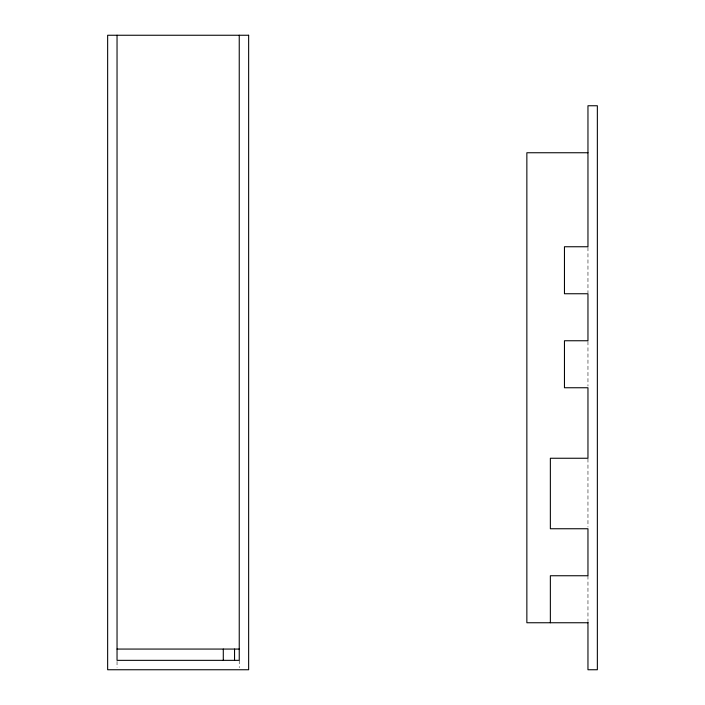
<?xml version="1.0" encoding="UTF-8"?>
<svg xmlns="http://www.w3.org/2000/svg" width="705" height="705" viewBox="0 0 705 705"><rect width="100%" height="100%" fill="white"/><g stroke="black" fill="none" stroke-linecap="round" stroke-linejoin="round"><path stroke-width="0.53" stroke-dasharray="3.52 2.64" d="M587.961 247.411L587.961 293.016M587.961 341.484L587.961 386.102M587.961 458.743L587.961 526.987M587.961 575.747L587.961 621.66M239.242 660.347L239.242 667.661M117.039 661.396L117.039 667.661"/><path stroke-width="1.06" d="M587.961 152.747L526.855 152.747L526.855 622.753L587.961 622.753M117.039 649.067L239.242 649.067M587.961 622.383L587.961 669.75L597.355 669.75L597.355 105.75L587.961 105.75L587.961 246.75L564.458 246.75L564.458 293.747L587.961 293.747L587.961 340.753L564.458 340.753L564.458 387.75L587.961 387.75L587.961 458.25L550.358 458.25L550.358 528.75L587.961 528.75L587.961 575.747L550.358 575.747L550.358 622.753M239.242 35.25L239.242 660.347L117.039 660.347L117.039 35.25M234.545 649.067L234.545 660.347M223.291 649.067L223.291 660.347M248.645 35.25L107.645 35.25L107.645 669.75L248.645 669.75L248.645 35.25"/></g></svg>
